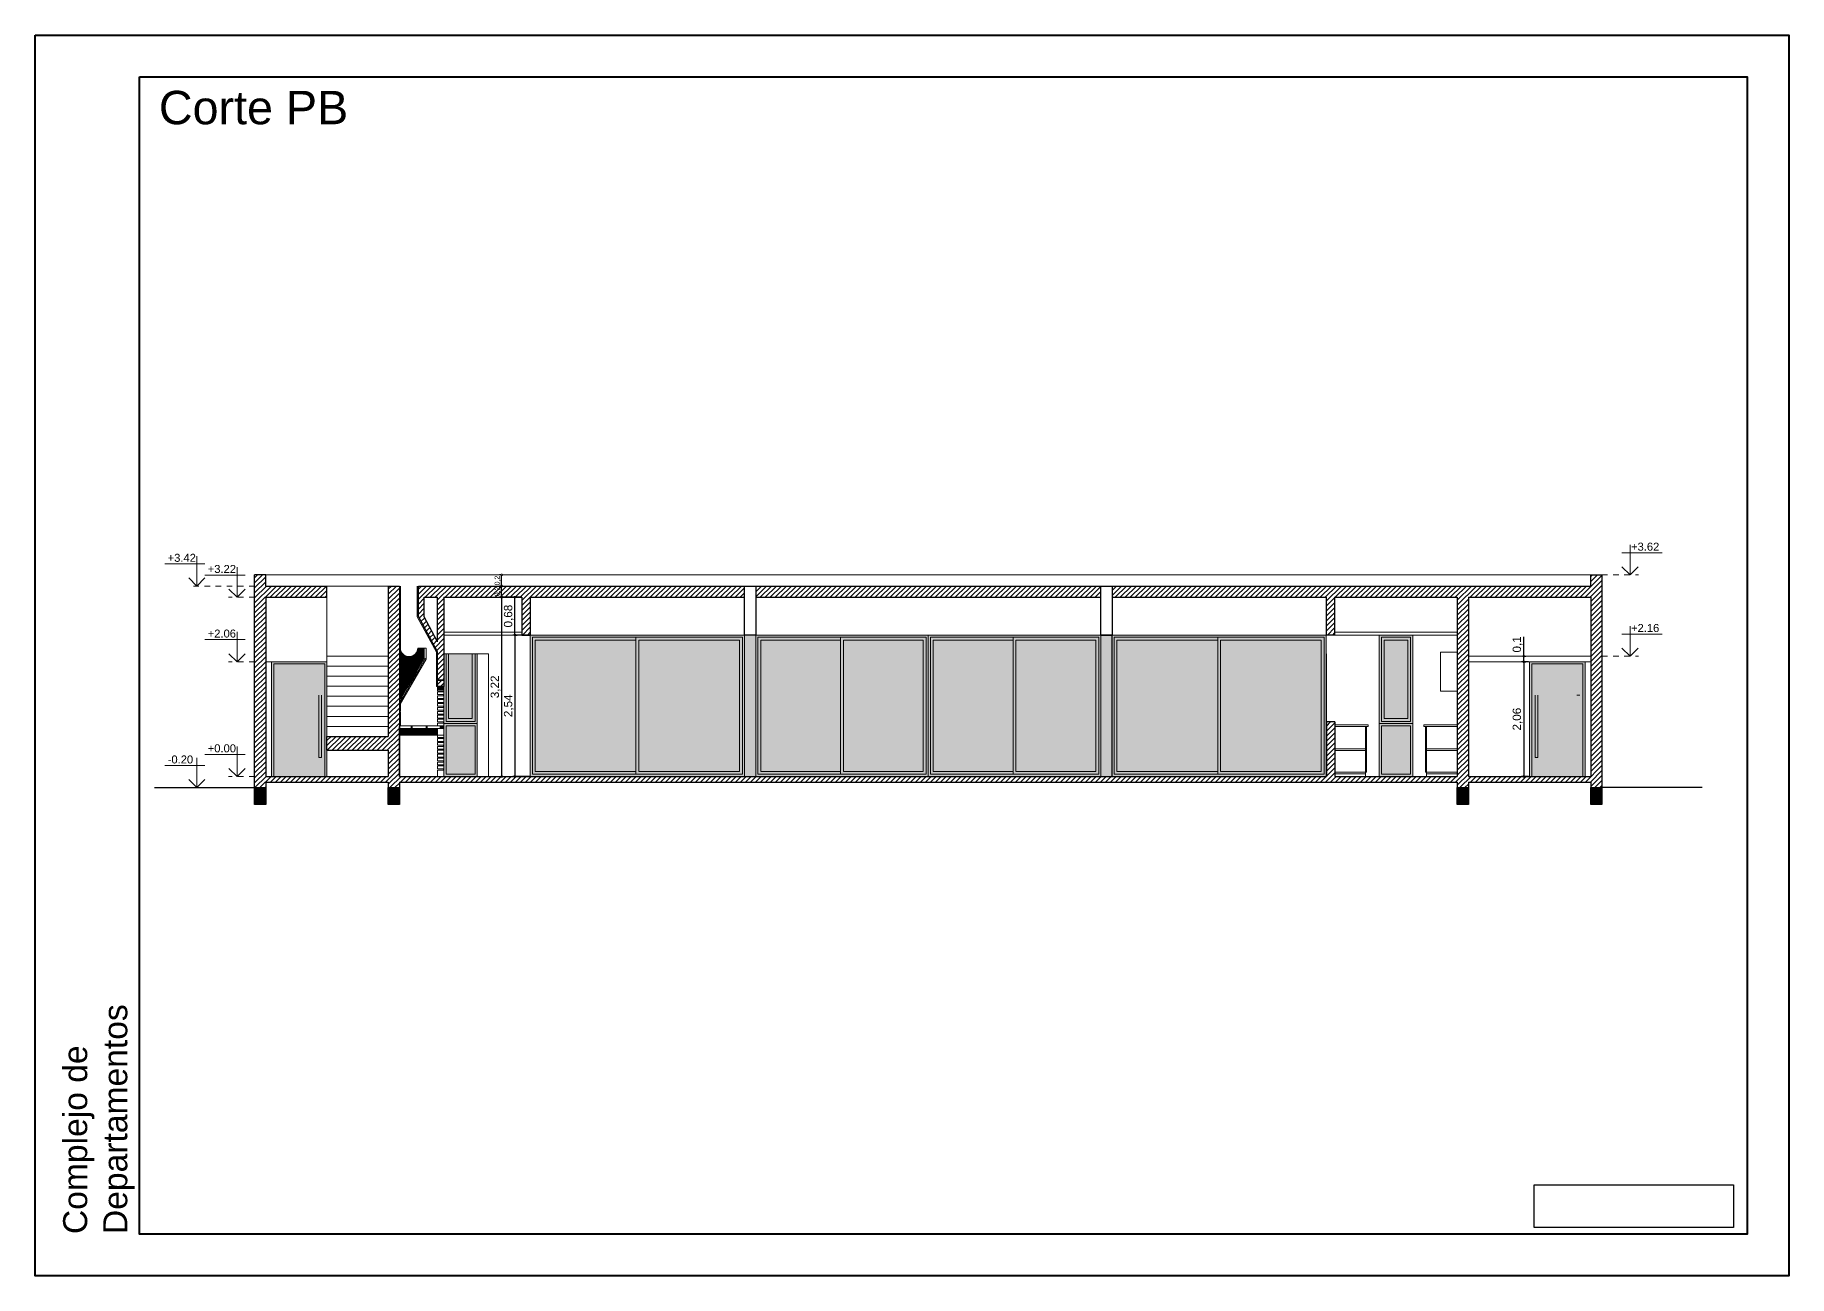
# Model space of a CAD drawing. Header units: millimetres. Extents: x 5985 to 6342, y 1020 to 1088.
# Drawn here: x 6281.52 to 6313.02, y 1019.92 to 1042.19 of the extents above; entities that cross this region are included whole.
import ezdxf

# ---------------------------------------------------------------- set-up
doc = ezdxf.new("R2010")
doc.units = ezdxf.units.MM
doc.linetypes.add('JIS_02_0.7', pattern=[1.35, 0.75, -0.6])
for name, color, linetype, lineweight in [('0.05', 253, 'Continuous', 5), ('0.09', 6, 'Continuous', 9), ('02_CIVIL_EXIST', 18, 'Continuous', 30), ('06_CIVIL VISTAS GRUESA', 14, 'Continuous', 25), ('07_CIVIL VISTAS MEDIA', 251, 'Continuous', 5), ('08_CIVIL VISTAS FINO', 143, 'Continuous', 9), ('09_CIVIL PROYECCIONES', 230, 'Continuous', 5), ('11_HATCH', 8, 'Continuous', 9), ('12_HATCH', 254, 'Continuous', 9), ('12_TEXTOS', 150, 'Continuous', 40), ('HATCH', 251, 'Continuous', 5)]:
    doc.layers.add(name, color=color, linetype=linetype, lineweight=lineweight)
doc.styles.add('PARCELA', font='arial.ttf')
doc.styles.add('Swis721 BT', font='swiss.ttf')
doc.dimstyles.new('ISO-23', dxfattribs={"dimscale": 0.03, "dimtxt": 5, "dimasz": 2.5, "dimexe": 1.25, "dimexo": 0.625, "dimtad": 1, "dimtxsty": 'Swis721 BT', "dimblk": 'DOTSMALL', "dimcen": 2.5, "dimclrt": 150, "dimadec": 0, "dimazin": 0, "dimtfac": 1, "dimtmove": 0, "dimatfit": 3, "dimfxl": 0, "dimarcsym": 0})
picture_1 = doc.add_image_def('image1.png', size_in_pixel=(2031, 433))

# ---------------------------------------------------------------- blocks, each defined once
blk = doc.blocks.new('A$C390F4EE5')
for points in [[(0, 0.05), (0, 0)], [(0.05, 0.05), (0, 0.05)], [(0.005, 0), (0, 0)], [(0.05, 0.045), (0.005, 0.045)], [(0.005, 0.045), (0.005, 0)], [(0.05, 0.05), (0.05, 0.045)]]:
    blk.add_lwpolyline(points)
blk = doc.blocks.new('_DotSmall')
at = {"color": 0, "linetype": 'ByBlock', "const_width": 0.5}
blk.add_lwpolyline([(-0.0625, 0, 1), (0.0625, 0, 1)], format="xyb", close=True, dxfattribs=at)
blk = doc.blocks.new('*D285')
at = {"layer": '07_CIVIL VISTAS MEDIA', "color": 0, "lineweight": -2}
for p, q in [((6290.262, 1032.102), (6289.86, 1032.102)), ((6289.898, 1028.882), (6289.898, 1032.102)), ((6289.699, 1028.882), (6289.935, 1028.882))]:
    blk.add_line(p, q, dxfattribs=at)
at = {"layer": 'Defpoints', "color": 0}
for p in [(6289.898, 1032.102), (6290.281, 1032.102), (6289.681, 1028.882)]:
    blk.add_point(p, dxfattribs=at)
at = {"layer": '07_CIVIL VISTAS MEDIA', "color": 0, "lineweight": -2, "xscale": 0.075, "yscale": 0.075, "zscale": 0.075}
for p, rotation in [((6289.898, 1032.102), 90), ((6289.898, 1028.882), 270)]:
    blk.add_blockref('_DotSmall', p, dxfattribs=dict(at, rotation=rotation))
at = {"layer": '07_CIVIL VISTAS MEDIA', "color": 150, "insert": (6289.788, 1030.492), "char_height": 0.15, "attachment_point": 5, "rotation": 90, "style": 'Swis721 BT'}
blk.add_mtext('3,22', dxfattribs=at)
blk = doc.blocks.new('*D286')
at = {"layer": '07_CIVIL VISTAS MEDIA', "color": 0, "lineweight": -2}
for p, q in [((6290.412, 1031.422), (6290.099, 1031.422)), ((6290.136, 1031.422), (6290.136, 1028.882)), ((6290.412, 1028.882), (6290.099, 1028.882))]:
    blk.add_line(p, q, dxfattribs=at)
at = {"layer": 'Defpoints', "color": 0}
for p in [(6290.431, 1031.422), (6290.136, 1028.882), (6290.431, 1028.882)]:
    blk.add_point(p, dxfattribs=at)
at = {"layer": '07_CIVIL VISTAS MEDIA', "color": 0, "lineweight": -2, "xscale": 0.075, "yscale": 0.075, "zscale": 0.075}
for p, rotation in [((6290.136, 1031.422), 90), ((6290.136, 1028.882), 270)]:
    blk.add_blockref('_DotSmall', p, dxfattribs=dict(at, rotation=rotation))
at = {"layer": '07_CIVIL VISTAS MEDIA', "color": 150, "insert": (6290.027, 1030.152), "char_height": 0.15, "attachment_point": 5, "rotation": 90, "style": 'Swis721 BT'}
blk.add_mtext('2,54', dxfattribs=at)
blk = doc.blocks.new('*D403')
at = {"layer": '07_CIVIL VISTAS MEDIA', "color": 0, "lineweight": -2}
for p, q in [((6289.878, 1032.302), (6289.86, 1032.302)), ((6289.897, 1032.102), (6289.897, 1032.302)), ((6289.878, 1032.102), (6289.86, 1032.102))]:
    blk.add_line(p, q, dxfattribs=at)
at = {"layer": 'Defpoints', "color": 0}
for p in [(6289.897, 1032.302), (6289.897, 1032.302), (6289.897, 1032.102)]:
    blk.add_point(p, dxfattribs=at)
at = {"layer": '07_CIVIL VISTAS MEDIA', "color": 0, "lineweight": -2, "xscale": 0.075, "yscale": 0.075, "zscale": 0.075}
for p, rotation in [((6289.897, 1032.302), 90), ((6289.897, 1032.102), 270)]:
    blk.add_blockref('_DotSmall', p, dxfattribs=dict(at, rotation=rotation))
at = {"layer": '07_CIVIL VISTAS MEDIA', "color": 150, "insert": (6289.824, 1032.204), "char_height": 0.09, "attachment_point": 5, "rotation": 90, "style": 'Swis721 BT'}
blk.add_mtext('0,2', dxfattribs=at)
blk = doc.blocks.new('*D287')
at = {"layer": '07_CIVIL VISTAS MEDIA', "color": 0, "lineweight": -2}
for p, q in [((6289.878, 1032.502), (6289.86, 1032.502)), ((6289.897, 1032.302), (6289.897, 1032.502)), ((6289.916, 1032.302), (6289.935, 1032.302))]:
    blk.add_line(p, q, dxfattribs=at)
at = {"layer": 'Defpoints', "color": 0}
for p in [(6289.897, 1032.502), (6289.897, 1032.502), (6289.897, 1032.302)]:
    blk.add_point(p, dxfattribs=at)
at = {"layer": '07_CIVIL VISTAS MEDIA', "color": 0, "lineweight": -2, "xscale": 0.075, "yscale": 0.075, "zscale": 0.075}
for p, rotation in [((6289.897, 1032.502), 90), ((6289.897, 1032.302), 270)]:
    blk.add_blockref('_DotSmall', p, dxfattribs=dict(at, rotation=rotation))
at = {"layer": '07_CIVIL VISTAS MEDIA', "color": 150, "insert": (6289.824, 1032.4), "char_height": 0.09, "attachment_point": 5, "rotation": 90, "style": 'Swis721 BT'}
blk.add_mtext('0,2', dxfattribs=at)
blk = doc.blocks.new('*D404')
at = {"layer": '07_CIVIL VISTAS MEDIA', "color": 0, "lineweight": -2}
for p, q in [((6308.341, 1030.942), (6308.216, 1030.942)), ((6308.254, 1030.942), (6308.254, 1028.882)), ((6308.341, 1028.882), (6308.216, 1028.882))]:
    blk.add_line(p, q, dxfattribs=at)
at = {"layer": 'Defpoints', "color": 0}
for p in [(6308.36, 1030.942), (6308.254, 1028.882), (6308.36, 1028.882)]:
    blk.add_point(p, dxfattribs=at)
at = {"layer": '07_CIVIL VISTAS MEDIA', "color": 0, "lineweight": -2, "xscale": 0.075, "yscale": 0.075, "zscale": 0.075}
for p, rotation in [((6308.254, 1030.942), 90), ((6308.254, 1028.882), 270)]:
    blk.add_blockref('_DotSmall', p, dxfattribs=dict(at, rotation=rotation))
at = {"layer": '07_CIVIL VISTAS MEDIA', "color": 150, "insert": (6308.144, 1029.912), "char_height": 0.15, "attachment_point": 5, "rotation": 90, "style": 'Swis721 BT'}
blk.add_mtext('2,06', dxfattribs=at)
blk = doc.blocks.new('*D405')
at = {"layer": '07_CIVIL VISTAS MEDIA', "color": 0, "lineweight": -2}
for p, q in [((6308.254, 1031.042), (6308.254, 1031.392)), ((6308.254, 1030.942), (6308.254, 1031.042)), ((6308.272, 1031.042), (6308.291, 1031.042)), ((6308.272, 1030.942), (6308.291, 1030.942))]:
    blk.add_line(p, q, dxfattribs=at)
at = {"layer": 'Defpoints', "color": 0}
for p in [(6308.254, 1031.042), (6308.254, 1031.042), (6308.254, 1030.942)]:
    blk.add_point(p, dxfattribs=at)
at = {"layer": '07_CIVIL VISTAS MEDIA', "color": 0, "lineweight": -2, "xscale": 0.075, "yscale": 0.075, "zscale": 0.075}
for p, rotation in [((6308.254, 1031.042), 90), ((6308.254, 1030.942), 270)]:
    blk.add_blockref('_DotSmall', p, dxfattribs=dict(at, rotation=rotation))
at = {"layer": '07_CIVIL VISTAS MEDIA', "color": 150, "insert": (6308.144, 1031.254), "char_height": 0.15, "attachment_point": 5, "rotation": 90, "style": 'Swis721 BT'}
blk.add_mtext('0,1', dxfattribs=at)
blk = doc.blocks.new('Nivel Vistas')
at = {"layer": '0.09'}
for p, q in [((423.53, 317.062), (423.53, 317.6)), ((423.386, 317.459), (424.105, 317.459)), ((423.53, 317.062), (423.386, 317.206)), ((423.53, 317.062), (423.674, 317.206))]:
    blk.add_line(p, q, dxfattribs=at)
blk = doc.blocks.new('*D288')
at = {"layer": '07_CIVIL VISTAS MEDIA', "color": 0, "lineweight": -2}
for p, q in [((6290.136, 1031.422), (6290.136, 1032.102)), ((6290.155, 1032.102), (6290.174, 1032.102)), ((6290.155, 1031.422), (6290.174, 1031.422))]:
    blk.add_line(p, q, dxfattribs=at)
at = {"layer": 'Defpoints', "color": 0}
for p in [(6290.136, 1032.102), (6290.136, 1032.102), (6290.136, 1031.422)]:
    blk.add_point(p, dxfattribs=at)
at = {"layer": '07_CIVIL VISTAS MEDIA', "color": 0, "lineweight": -2, "xscale": 0.075, "yscale": 0.075, "zscale": 0.075}
for p, rotation in [((6290.136, 1032.102), 90), ((6290.136, 1031.422), 270)]:
    blk.add_blockref('_DotSmall', p, dxfattribs=dict(at, rotation=rotation))
at = {"layer": '07_CIVIL VISTAS MEDIA', "color": 150, "insert": (6290.027, 1031.762), "char_height": 0.15, "attachment_point": 5, "rotation": 90, "style": 'Swis721 BT'}
blk.add_mtext('0,68', dxfattribs=at)

msp = doc.modelspace()

# ---------------------------------------------------------------- hatches: boundary and pattern name
at = {"layer": '0.05'}
h = msp.add_hatch(dxfattribs=at)
h.set_pattern_fill('ANSI31', color=9, scale=0.05, style=0)
h.set_pattern_definition([(45, (-6461.375993, -4332.117468), (-0.0044194173824, 0.0044194173824), [])])
h.paths.add_polyline_path([(6288.39, 1031.189), (6288.506, 1031.189), (6288.506, 1031.009), (6288.08, 1030.272), (6288.08, 1031.189, 1)])
h = msp.add_hatch(dxfattribs=at)
h.set_pattern_fill('ANSI31', color=9, scale=0.05, style=0)
h.set_pattern_definition([(45, (-6461.355993, -4332.117468), (-0.0044194173824, 0.0044194173824), [])])
h.paths.add_polyline_path([(6288.79, 1029.792), (6288.81, 1029.792), (6288.81, 1029.787), (6288.855, 1029.787), (6288.855, 1029.742), (6288.79, 1029.742)])
h.paths.add_polyline_path([(6288.75, 1030.497), (6288.855, 1030.497), (6288.855, 1030.452), (6288.81, 1030.452), (6288.81, 1030.447), (6288.795, 1030.447), (6288.795, 1030.452), (6288.75, 1030.452)])
h = msp.add_hatch(dxfattribs=at)
h.set_pattern_fill('ANSI31', color=256, scale=0.002, style=0)
h.set_pattern_definition([(45, (5095.6669177, 1164.758451), (-0.00449012806, 0.00449012806), [])])
h.paths.add_polyline_path([(6288.56, 1029.742), (6288.745, 1029.742), (6288.745, 1029.627), (6288.06, 1029.627), (6288.06, 1029.742), (6288.27, 1029.742), (6288.27, 1029.792), (6288.29, 1029.792), (6288.29, 1029.742), (6288.54, 1029.742), (6288.54, 1029.792), (6288.56, 1029.792)])
at = {"layer": '02_CIVIL_EXIST'}
h = msp.add_hatch(color=251, dxfattribs=at)
h.dxf.hatch_style = 1
h.paths.add_polyline_path([(6294.26, 1028.882), (6294.46, 1028.882), (6294.46, 1031.422), (6294.26, 1031.422)])
h = msp.add_hatch(color=251, dxfattribs=at)
h.dxf.hatch_style = 1
h.paths.add_polyline_path([(6300.858, 1031.422), (6300.66, 1031.422), (6300.66, 1028.882), (6300.858, 1028.882)])
h = msp.add_hatch(color=256, dxfattribs=at)
h.dxf.hatch_style = 1
h.paths.add_polyline_path([(6285.66, 1028.682), (6285.46, 1028.682), (6285.46, 1028.382), (6285.66, 1028.382)])
h = msp.add_hatch(color=256, dxfattribs=at)
h.dxf.hatch_style = 1
h.paths.add_polyline_path([(6288.06, 1028.682), (6287.86, 1028.682), (6287.86, 1028.382), (6288.06, 1028.382)])
h = msp.add_hatch(color=256, dxfattribs=at)
h.dxf.hatch_style = 1
h.paths.add_polyline_path([(6307.26, 1028.682), (6307.06, 1028.682), (6307.06, 1028.382), (6307.26, 1028.382)])
h = msp.add_hatch(color=256, dxfattribs=at)
h.dxf.hatch_style = 1
h.paths.add_polyline_path([(6309.66, 1028.682), (6309.46, 1028.682), (6309.46, 1028.382), (6309.66, 1028.382)])
at = {"layer": '07_CIVIL VISTAS MEDIA'}
h = msp.add_hatch(dxfattribs=at)
h.set_pattern_fill('ANSI31', color=9, scale=0.02)
h.set_pattern_definition([(45, (5057.579576, 1172.08174), (-0.0449012806, 0.0449012806), [])])
h.paths.add_polyline_path([(6294.26, 1032.102), (6294.26, 1032.302), (6288.401, 1032.302), (6288.401, 1031.752), (6288.745, 1031.122), (6288.745, 1030.612), (6288.86, 1030.612), (6288.86, 1032.102), (6290.26, 1032.102), (6290.26, 1031.422), (6290.41, 1031.422), (6290.41, 1032.102)], flags=17)
h.paths.add_polyline_path([(6288.745, 1032.102), (6288.745, 1031.301), (6288.506, 1031.749), (6288.506, 1032.102)], flags=16)
h.paths.add_polyline_path([(6285.66, 1032.302), (6285.66, 1032.502), (6285.46, 1032.502), (6285.46, 1028.682), (6285.66, 1028.682), (6285.66, 1028.782), (6287.86, 1028.782), (6287.86, 1028.682), (6288.06, 1028.682), (6288.06, 1028.782), (6307.06, 1028.782), (6307.06, 1028.682), (6307.26, 1028.682), (6307.26, 1028.782), (6309.46, 1028.782), (6309.46, 1028.682), (6309.66, 1028.682), (6309.66, 1032.502), (6309.46, 1032.502), (6309.46, 1032.302), (6300.86, 1032.302), (6300.86, 1032.102), (6304.708, 1032.102), (6304.708, 1031.422), (6304.858, 1031.422), (6304.858, 1032.102), (6307.06, 1032.102), (6307.06, 1028.882), (6304.868, 1028.882), (6304.86, 1028.882), (6304.86, 1029.862), (6304.71, 1029.862), (6304.71, 1028.882), (6302.783, 1028.882), (6300.858, 1028.882), (6300.66, 1028.882), (6297.56, 1028.882), (6294.46, 1028.882), (6294.26, 1028.882), (6290.41, 1028.882), (6288.06, 1028.882), (6288.06, 1029.782), (6288.06, 1029.792), (6288.06, 1030.042), (6288.06, 1032.302), (6287.86, 1032.302), (6287.86, 1029.602), (6286.76, 1029.602), (6286.76, 1029.352), (6287.86, 1029.352), (6287.86, 1028.882), (6285.66, 1028.882), (6285.66, 1032.102), (6286.76, 1032.102), (6286.76, 1032.302)])
h.paths.add_polyline_path([(6307.26, 1032.102), (6309.46, 1032.102), (6309.46, 1028.882), (6307.26, 1028.882)], flags=16)
h.paths.add_polyline_path([(6308.36, 1030.942), (6309.356, 1030.942), (6309.356, 1028.882), (6308.36, 1028.882)], flags=0)
h.paths.add_polyline_path([(6308.4, 1030.902), (6309.316, 1030.902), (6309.316, 1028.882), (6308.4, 1028.882)], flags=0)
h.paths.add_polyline_path([(6294.46, 1032.302), (6294.46, 1032.102), (6300.66, 1032.102), (6300.66, 1032.302)], flags=17)
h.paths.add_polyline_path([(6289.912, 1032.097), (6289.912, 1032.313), (6289.717, 1032.313), (6289.717, 1032.097)], flags=25)
h.paths.add_polyline_path([(6308.291, 1029.674), (6308.291, 1030.15), (6307.966, 1030.15), (6307.966, 1029.674)], flags=8)
h.paths.add_polyline_path([(6308.291, 1031.091), (6308.291, 1031.452), (6307.966, 1031.452), (6307.966, 1031.091)], flags=8)
at = {"layer": '11_HATCH'}
h = msp.add_hatch(color=251, dxfattribs=at)
h.dxf.hatch_style = 1
h.paths.add_polyline_path([(6289.42, 1031.382), (6288.9, 1031.382), (6288.9, 1029.872), (6289.42, 1029.872)], flags=0)
h.paths.add_polyline_path([(6289.37, 1029.922), (6289.37, 1031.332), (6288.945, 1031.332), (6288.945, 1029.922)], flags=0)
h.paths.add_polyline_path([(6288.9, 1031.382), (6289.42, 1031.382), (6289.42, 1029.872), (6288.9, 1029.872)], flags=16)
h.paths.add_polyline_path([(6288.86, 1029.832), (6289.46, 1029.832), (6289.46, 1029.812), (6289.46, 1028.882), (6288.86, 1028.882)])
h.paths.add_polyline_path([(6289.42, 1029.792), (6288.9, 1029.792), (6288.9, 1028.922), (6289.42, 1028.922)], flags=16)
h.paths.add_polyline_path([(6288.9, 1031.082), (6288.86, 1031.082), (6288.86, 1029.832), (6289.46, 1029.832), (6289.46, 1031.082), (6289.42, 1031.082), (6289.42, 1031.382), (6288.9, 1031.382)])
h = msp.add_hatch(color=251, dxfattribs=at)
h.dxf.hatch_style = 1
h.paths.add_polyline_path([(6289.37, 1029.922), (6288.945, 1029.922), (6288.945, 1031.332), (6289.37, 1031.332)], flags=16)
h.paths.add_polyline_path([(6288.945, 1031.082), (6288.9, 1031.082), (6288.9, 1029.872), (6289.42, 1029.872), (6289.42, 1031.082), (6289.37, 1031.082), (6289.37, 1031.332), (6288.945, 1031.332)])
h = msp.add_hatch(color=251, dxfattribs=at)
h.dxf.hatch_style = 1
h.paths.add_polyline_path([(6294.22, 1031.382), (6292.31, 1031.382), (6292.31, 1028.922), (6294.22, 1028.922)], flags=0)
h.paths.add_polyline_path([(6292.36, 1031.332), (6292.36, 1028.972), (6294.17, 1028.972), (6294.17, 1031.332)], flags=0)
h.paths.add_polyline_path([(6290.5, 1031.332), (6290.5, 1028.972), (6292.31, 1028.972), (6292.31, 1031.332)], flags=0)
h.paths.add_polyline_path([(6294.26, 1031.422), (6290.41, 1031.422), (6290.41, 1028.882), (6294.26, 1028.882)])
h.paths.add_polyline_path([(6290.45, 1031.382), (6290.45, 1028.922), (6294.22, 1028.922), (6294.22, 1031.382)], flags=16)
h = msp.add_hatch(color=251, dxfattribs=at)
h.dxf.hatch_style = 1
h.paths.add_polyline_path([(6294.22, 1031.382), (6292.31, 1031.382), (6292.31, 1028.922), (6294.22, 1028.922)])
h.paths.add_polyline_path([(6292.36, 1031.332), (6294.17, 1031.332), (6294.17, 1028.972), (6292.36, 1028.972)], flags=16)
h.paths.add_polyline_path([(6292.31, 1031.382), (6290.45, 1031.382), (6290.45, 1028.922), (6292.31, 1028.922), (6292.31, 1028.972), (6290.5, 1028.972), (6290.5, 1031.332), (6292.31, 1031.332)])
h = msp.add_hatch(color=251, dxfattribs=at)
h.dxf.hatch_style = 1
h.paths.add_polyline_path([(6297.65, 1028.972), (6299.085, 1028.972), (6299.085, 1031.332), (6297.65, 1031.332)], flags=0)
h.paths.add_polyline_path([(6300.66, 1031.422), (6297.56, 1031.422), (6297.56, 1028.882), (6300.66, 1028.882)])
h.paths.add_polyline_path([(6297.6, 1028.922), (6300.62, 1028.922), (6300.62, 1031.382), (6297.6, 1031.382)], flags=16)
h.paths.add_polyline_path([(6299.135, 1031.332), (6300.57, 1031.332), (6300.57, 1028.972), (6299.135, 1028.972)], flags=0)
h.paths.add_polyline_path([(6297.56, 1031.422), (6294.46, 1031.422), (6294.46, 1031.082), (6294.46, 1028.882), (6297.56, 1028.882)])
h.paths.add_polyline_path([(6297.52, 1031.382), (6294.5, 1031.382), (6294.5, 1028.922), (6297.52, 1028.922)], flags=16)
h.paths.add_polyline_path([(6297.47, 1031.332), (6297.47, 1028.972), (6296.035, 1028.972), (6296.035, 1031.332)], flags=0)
h.paths.add_polyline_path([(6295.985, 1031.332), (6295.985, 1028.972), (6294.55, 1028.972), (6294.55, 1031.332)], flags=0)
h.paths.add_polyline_path([(6297.52, 1031.382), (6295.985, 1031.382), (6295.985, 1028.922), (6297.52, 1028.922)], flags=0)
h = msp.add_hatch(color=251, dxfattribs=at)
h.dxf.hatch_style = 1
h.paths.add_polyline_path([(6297.52, 1031.382), (6295.985, 1031.382), (6295.985, 1028.922), (6297.52, 1028.922)])
h.paths.add_polyline_path([(6297.47, 1028.972), (6296.035, 1028.972), (6296.035, 1031.332), (6297.47, 1031.332)], flags=16)
h.paths.add_polyline_path([(6295.985, 1031.382), (6294.5, 1031.382), (6294.5, 1028.922), (6295.985, 1028.922), (6295.985, 1028.972), (6294.55, 1028.972), (6294.55, 1031.332), (6295.985, 1031.332)])
h.paths.add_polyline_path([(6300.62, 1031.382), (6299.085, 1031.382), (6299.085, 1028.922), (6300.62, 1028.922)])
h.paths.add_polyline_path([(6299.135, 1031.332), (6300.57, 1031.332), (6300.57, 1028.972), (6299.135, 1028.972)], flags=16)
h.paths.add_polyline_path([(6299.085, 1031.382), (6297.6, 1031.382), (6297.6, 1028.922), (6299.085, 1028.922), (6299.085, 1028.972), (6297.65, 1028.972), (6297.65, 1031.332), (6299.085, 1031.332)])
h = msp.add_hatch(color=251, dxfattribs=at)
h.dxf.hatch_style = 1
h.paths.add_polyline_path([(6304.708, 1031.422), (6302.783, 1031.422), (6300.86, 1031.422), (6300.86, 1031.082), (6300.86, 1028.882), (6302.783, 1028.882), (6304.708, 1028.882)])
h.paths.add_polyline_path([(6304.668, 1031.382), (6300.898, 1031.382), (6300.898, 1028.922), (6304.668, 1028.922)], flags=16)
h.paths.add_polyline_path([(6304.618, 1028.972), (6302.808, 1028.972), (6302.808, 1031.332), (6304.618, 1031.332)], flags=0)
h.paths.add_polyline_path([(6302.758, 1028.972), (6300.948, 1028.972), (6300.948, 1031.332), (6302.758, 1031.332)], flags=0)
h.paths.add_polyline_path([(6304.668, 1031.382), (6302.758, 1031.382), (6302.758, 1028.922), (6304.668, 1028.922)], flags=0)
h.paths.add_polyline_path([(6300.948, 1031.332), (6300.948, 1028.972), (6302.758, 1028.972), (6302.758, 1031.332)], flags=0)
h = msp.add_hatch(color=251, dxfattribs=at)
h.dxf.hatch_style = 1
h.paths.add_polyline_path([(6302.758, 1031.382), (6300.898, 1031.382), (6300.898, 1028.922), (6302.758, 1028.922), (6302.758, 1028.972), (6300.948, 1028.972), (6300.948, 1031.332), (6302.758, 1031.332)])
h.paths.add_polyline_path([(6304.668, 1031.382), (6302.758, 1031.382), (6302.758, 1028.922), (6304.668, 1028.922)])
h.paths.add_polyline_path([(6302.808, 1031.332), (6304.618, 1031.332), (6304.618, 1028.972), (6302.808, 1028.972)], flags=16)
h = msp.add_hatch(color=251, dxfattribs=at)
h.dxf.hatch_style = 1
h.paths.add_polyline_path([(6306.26, 1031.422), (6305.66, 1031.422), (6305.66, 1029.832), (6306.26, 1029.832)])
h.paths.add_polyline_path([(6305.7, 1029.872), (6306.22, 1029.872), (6306.22, 1031.382), (6305.7, 1031.382)], flags=16)
h.paths.add_polyline_path([(6306.175, 1029.922), (6306.175, 1031.332), (6305.75, 1031.332), (6305.75, 1029.922)], flags=0)
h.paths.add_polyline_path([(6306.26, 1029.832), (6305.66, 1029.832), (6305.66, 1029.812), (6305.66, 1028.882), (6306.26, 1028.882)])
h.paths.add_polyline_path([(6305.7, 1028.922), (6306.22, 1028.922), (6306.22, 1029.792), (6305.7, 1029.792)], flags=16)
h = msp.add_hatch(color=251, dxfattribs=at)
h.dxf.hatch_style = 1
h.paths.add_polyline_path([(6306.22, 1031.382), (6305.7, 1031.382), (6305.7, 1029.872), (6306.22, 1029.872)])
h.paths.add_polyline_path([(6305.75, 1029.922), (6306.175, 1029.922), (6306.175, 1031.332), (6305.75, 1031.332)], flags=16)
h = msp.add_hatch(color=251, dxfattribs=at)
h.dxf.hatch_style = 1
h.paths.add_polyline_path([(6286.663, 1030.345), (6286.613, 1030.345), (6286.613, 1029.225), (6286.663, 1029.225)], flags=17)
h.paths.add_polyline_path([(6286.72, 1030.902), (6286.72, 1028.882), (6286.76, 1028.882), (6286.76, 1030.942), (6285.765, 1030.942), (6285.765, 1028.882), (6285.805, 1028.882), (6285.805, 1030.902)])
h = msp.add_hatch(color=251, dxfattribs=at)
h.dxf.hatch_style = 1
h.paths.add_polyline_path([(6308.457, 1030.345), (6308.507, 1030.345), (6308.507, 1029.225), (6308.457, 1029.225)], flags=17)
h.paths.add_polyline_path([(6308.4, 1030.902), (6308.4, 1028.882), (6308.36, 1028.882), (6308.36, 1030.942), (6309.356, 1030.942), (6309.356, 1028.882), (6309.316, 1028.882), (6309.316, 1030.902)])
at = {"layer": '12_HATCH'}
h = msp.add_hatch(color=143, dxfattribs=at)
h.dxf.hatch_style = 1
h.paths.add_polyline_path([(6290.5, 1028.972), (6292.31, 1028.972), (6292.31, 1031.332), (6290.5, 1031.332)])
h = msp.add_hatch(color=143, dxfattribs=at)
h.dxf.hatch_style = 1
h.paths.add_polyline_path([(6294.17, 1031.332), (6292.36, 1031.332), (6292.36, 1028.972), (6294.17, 1028.972)])
h = msp.add_hatch(color=143, dxfattribs=at)
h.dxf.hatch_style = 1
h.paths.add_polyline_path([(6295.985, 1031.332), (6294.55, 1031.332), (6294.55, 1028.972), (6295.985, 1028.972)])
h = msp.add_hatch(color=143, dxfattribs=at)
h.dxf.hatch_style = 1
h.paths.add_polyline_path([(6296.035, 1028.972), (6297.47, 1028.972), (6297.47, 1031.332), (6296.035, 1031.332)])
h = msp.add_hatch(color=143, dxfattribs=at)
h.dxf.hatch_style = 1
h.paths.add_polyline_path([(6299.085, 1031.332), (6297.65, 1031.332), (6297.65, 1028.972), (6299.085, 1028.972)])
h = msp.add_hatch(color=143, dxfattribs=at)
h.dxf.hatch_style = 1
h.paths.add_polyline_path([(6299.135, 1028.972), (6300.57, 1028.972), (6300.57, 1031.332), (6299.135, 1031.332)])
h = msp.add_hatch(color=143, dxfattribs=at)
h.dxf.hatch_style = 1
h.paths.add_polyline_path([(6300.948, 1028.972), (6302.758, 1028.972), (6302.758, 1031.332), (6300.948, 1031.332)])
h = msp.add_hatch(color=143, dxfattribs=at)
h.dxf.hatch_style = 1
h.paths.add_polyline_path([(6304.618, 1031.332), (6302.808, 1031.332), (6302.808, 1028.972), (6304.618, 1028.972)])
h = msp.add_hatch(color=143, dxfattribs=at)
h.dxf.hatch_style = 1
h.paths.add_polyline_path([(6305.7, 1029.792), (6305.7, 1028.922), (6306.22, 1028.922), (6306.22, 1029.792)])
h.paths.add_polyline_path([(6306.175, 1031.332), (6305.75, 1031.332), (6305.75, 1029.922), (6306.175, 1029.922)])
h = msp.add_hatch(color=143, dxfattribs=at)
h.dxf.hatch_style = 1
h.paths.add_polyline_path([(6288.9, 1029.792), (6288.9, 1028.922), (6289.42, 1028.922), (6289.42, 1029.792)])
h.paths.add_polyline_path([(6289.37, 1031.082), (6288.945, 1031.082), (6288.945, 1029.922), (6289.37, 1029.922)])
h = msp.add_hatch(color=143, dxfattribs=at)
h.dxf.hatch_style = 1
h.paths.add_polyline_path([(6285.805, 1028.882), (6286.72, 1028.882), (6286.72, 1030.902), (6285.805, 1030.902)])
h.paths.add_polyline_path([(6286.613, 1030.345), (6286.663, 1030.345), (6286.663, 1029.225), (6286.613, 1029.225)], flags=16)
h = msp.add_hatch(color=143, dxfattribs=at)
h.dxf.hatch_style = 1
h.paths.add_polyline_path([(6309.316, 1028.882), (6308.4, 1028.882), (6308.4, 1030.902), (6309.316, 1030.902)])
h.paths.add_polyline_path([(6308.507, 1030.345), (6308.457, 1030.345), (6308.457, 1029.225), (6308.507, 1029.225)], flags=16)
at = {"layer": 'HATCH'}
h = msp.add_hatch(dxfattribs=at)
h.set_pattern_fill('ANSI31', color=256, scale=0.02)
h.set_pattern_definition([(45, (5102.97541, 1187.673344), (-0.0449012806, 0.0449012806), [])])
h.paths.add_polyline_path([(6288.745, 1030.612), (6288.745, 1030.497), (6288.86, 1030.497), (6288.86, 1030.612)])

# ---------------------------------------------------------------- linework, layer by layer
at = {"layer": '0.05'}
for p, q in [((6285.66, 1032.502), (6309.46, 1032.502)), ((6287.86, 1032.302), (6286.76, 1032.302)), ((6290.41, 1028.882), (6290.41, 1031.422)), ((6290.41, 1031.422), (6294.26, 1031.422)), ((6290.41, 1031.422), (6290.41, 1028.882)), ((6294.26, 1031.422), (6290.41, 1031.422)), ((6290.45, 1031.382), (6294.22, 1031.382)), ((6290.45, 1031.382), (6290.45, 1028.922)), ((6290.5, 1031.332), (6292.31, 1031.332)), ((6290.5, 1031.332), (6290.5, 1028.972)), ((6292.31, 1028.922), (6292.31, 1031.382)), ((6292.36, 1031.332), (6294.17, 1031.332)), ((6292.36, 1028.972), (6292.36, 1031.332)), ((6294.17, 1031.332), (6294.17, 1028.972)), ((6294.22, 1031.382), (6294.22, 1028.922)), ((6294.26, 1031.422), (6294.26, 1028.882)), ((6294.26, 1031.422), (6294.26, 1028.882)), ((6294.26, 1031.422), (6294.26, 1028.882)), ((6294.26, 1031.422), (6294.46, 1031.422)), ((6294.46, 1031.422), (6294.46, 1028.882)), ((6294.46, 1031.422), (6300.66, 1031.422)), ((6294.46, 1031.422), (6294.46, 1028.882)), ((6297.56, 1031.422), (6294.46, 1031.422)), ((6294.5, 1031.382), (6297.52, 1031.382)), ((6294.5, 1031.382), (6294.5, 1028.922)), ((6294.55, 1031.332), (6295.985, 1031.332)), ((6294.55, 1031.332), (6294.55, 1028.972)), ((6295.985, 1028.922), (6295.985, 1031.382)), ((6296.035, 1031.332), (6297.47, 1031.332)), ((6296.035, 1028.972), (6296.035, 1031.332)), ((6297.47, 1031.332), (6297.47, 1028.972)), ((6297.52, 1031.382), (6297.52, 1028.922)), ((6297.56, 1031.422), (6297.56, 1028.882)), ((6297.56, 1031.422), (6297.56, 1028.882)), ((6300.66, 1031.422), (6297.56, 1031.422)), ((6297.6, 1031.382), (6300.62, 1031.382)), ((6297.6, 1031.382), (6297.6, 1028.922)), ((6297.65, 1031.332), (6299.085, 1031.332)), ((6297.65, 1031.332), (6297.65, 1028.972)), ((6299.085, 1028.922), (6299.085, 1031.382)), ((6299.135, 1031.332), (6300.57, 1031.332)), ((6299.135, 1028.972), (6299.135, 1031.332)), ((6300.57, 1031.332), (6300.57, 1028.972)), ((6300.62, 1031.382), (6300.62, 1028.922)), ((6300.66, 1031.422), (6300.66, 1028.882)), ((6300.66, 1031.422), (6300.66, 1028.882)), ((6300.66, 1031.422), (6300.66, 1028.882)), ((6300.661, 1031.422), (6300.859, 1031.422)), ((6300.858, 1031.422), (6300.858, 1028.882)), ((6302.783, 1031.422), (6300.858, 1031.422)), ((6300.86, 1031.422), (6300.86, 1028.882)), ((6300.86, 1031.422), (6304.708, 1031.422)), ((6300.898, 1031.382), (6304.668, 1031.382)), ((6300.898, 1031.382), (6300.898, 1028.922)), ((6300.948, 1031.332), (6302.758, 1031.332)), ((6300.948, 1031.332), (6300.948, 1028.972)), ((6302.758, 1028.922), (6302.758, 1031.382)), ((6304.708, 1031.422), (6302.783, 1031.422)), ((6302.808, 1031.332), (6304.618, 1031.332)), ((6302.808, 1028.972), (6302.808, 1031.332)), ((6304.618, 1031.332), (6304.618, 1028.972)), ((6304.668, 1031.382), (6304.668, 1028.922)), ((6304.708, 1031.422), (6304.708, 1028.882)), ((6304.708, 1031.422), (6304.708, 1028.882)), ((6305.66, 1031.422), (6305.66, 1029.832)), ((6305.66, 1031.422), (6306.26, 1031.422)), ((6306.22, 1031.382), (6305.7, 1031.382)), ((6305.7, 1031.382), (6305.7, 1029.872)), ((6306.175, 1031.332), (6305.75, 1031.332)), ((6305.75, 1031.332), (6305.75, 1029.922)), ((6306.175, 1029.922), (6306.175, 1031.332)), ((6306.22, 1031.382), (6306.22, 1029.872)), ((6306.26, 1031.422), (6306.26, 1029.832)), ((6288.86, 1031.082), (6288.86, 1029.832)), ((6288.9, 1031.082), (6288.9, 1029.872)), ((6288.945, 1029.922), (6288.945, 1031.082)), ((6289.37, 1031.082), (6289.37, 1029.922)), ((6289.42, 1031.082), (6289.42, 1029.872)), ((6289.46, 1031.082), (6289.46, 1029.832)), ((6285.762, 1028.882), (6285.762, 1030.942)), ((6286.613, 1029.225), (6286.613, 1030.345)), ((6286.663, 1030.345), (6286.663, 1029.225)), ((6308.457, 1030.345), (6308.457, 1029.225)), ((6308.507, 1029.225), (6308.507, 1030.345)), ((6309.209, 1030.345), (6309.259, 1030.345)), ((6288.06, 1029.742), (6288.06, 1029.627)), ((6288.86, 1029.832), (6289.46, 1029.832)), ((6289.46, 1029.832), (6288.86, 1029.832)), ((6288.86, 1029.832), (6288.86, 1028.882)), ((6288.9, 1029.872), (6289.42, 1029.872)), ((6288.9, 1029.792), (6289.42, 1029.792)), ((6288.9, 1029.792), (6288.9, 1028.922)), ((6288.945, 1029.922), (6289.37, 1029.922)), ((6289.42, 1029.792), (6289.42, 1028.922)), ((6289.46, 1029.812), (6289.46, 1029.832)), ((6289.46, 1028.882), (6289.46, 1029.812)), ((6306.26, 1029.832), (6305.66, 1029.832)), ((6305.66, 1029.832), (6306.26, 1029.832)), ((6305.66, 1029.812), (6305.66, 1029.832)), ((6305.66, 1028.882), (6305.66, 1029.812)), ((6306.22, 1029.872), (6305.7, 1029.872)), ((6306.22, 1029.792), (6305.7, 1029.792)), ((6305.7, 1029.792), (6305.7, 1028.922)), ((6306.175, 1029.922), (6305.75, 1029.922)), ((6306.22, 1029.792), (6306.22, 1028.922)), ((6306.26, 1029.832), (6306.26, 1028.882)), ((6286.663, 1029.225), (6286.613, 1029.225)), ((6286.76, 1028.882), (6286.76, 1029.352)), ((6308.457, 1029.225), (6308.507, 1029.225)), ((6288.86, 1028.882), (6289.46, 1028.882)), ((6288.9, 1028.922), (6289.42, 1028.922)), ((6290.41, 1028.882), (6294.26, 1028.882)), ((6290.45, 1028.922), (6294.22, 1028.922)), ((6290.5, 1028.972), (6292.31, 1028.972)), ((6292.36, 1028.972), (6294.17, 1028.972)), ((6294.26, 1028.882), (6294.46, 1028.882)), ((6294.46, 1028.882), (6297.56, 1028.882)), ((6294.46, 1028.882), (6300.66, 1028.882)), ((6297.56, 1028.882), (6294.46, 1028.882)), ((6294.5, 1028.922), (6297.52, 1028.922)), ((6294.55, 1028.972), (6295.985, 1028.972)), ((6296.035, 1028.972), (6297.47, 1028.972)), ((6297.56, 1028.882), (6300.66, 1028.882)), ((6300.66, 1028.882), (6297.56, 1028.882)), ((6297.6, 1028.922), (6300.62, 1028.922)), ((6297.65, 1028.972), (6299.085, 1028.972)), ((6299.135, 1028.972), (6300.57, 1028.972)), ((6300.66, 1028.882), (6300.858, 1028.882)), ((6300.858, 1028.882), (6302.783, 1028.882)), ((6300.898, 1028.922), (6304.668, 1028.922)), ((6300.948, 1028.972), (6302.758, 1028.972)), ((6302.783, 1028.882), (6304.708, 1028.882)), ((6302.808, 1028.972), (6304.618, 1028.972)), ((6306.26, 1028.882), (6305.66, 1028.882)), ((6306.22, 1028.922), (6305.7, 1028.922))]:
    msp.add_line(p, q, dxfattribs=at)
at = {"layer": '0.05', "color": 9}
for points in [[(6288.506, 1031.009), (6288.08, 1030.272), (6288.08, 1032.302)], [(6288.39, 1031.189), (6288.54, 1031.189)], [(6288.506, 1031.009), (6288.506, 1031.189)], [(6288.54, 1031.189), (6288.54, 1030.989)], [(6288.85, 1030.422), (6288.85, 1030.402)], [(6288.85, 1030.352), (6288.85, 1030.332)], [(6288.85, 1030.262), (6288.85, 1030.282)], [(6288.85, 1030.192), (6288.85, 1030.212)], [(6288.85, 1030.142), (6288.85, 1030.122)], [(6288.85, 1030.072), (6288.85, 1030.052)], [(6288.85, 1029.982), (6288.85, 1030.002)], [(6288.85, 1029.912), (6288.85, 1029.932)], [(6288.85, 1029.842), (6288.85, 1029.862)], [(6288.85, 1029.562), (6288.85, 1029.582)], [(6288.85, 1029.492), (6288.85, 1029.512)], [(6288.85, 1029.422), (6288.85, 1029.442)], [(6288.85, 1029.352), (6288.85, 1029.372)], [(6288.85, 1029.282), (6288.85, 1029.302)], [(6288.85, 1029.212), (6288.85, 1029.232)], [(6288.85, 1029.142), (6288.85, 1029.162)], [(6288.85, 1029.072), (6288.85, 1029.092)], [(6288.85, 1029.022), (6288.85, 1028.997)]]:
    msp.add_lwpolyline(points, dxfattribs=at)
at = {"layer": '0.05'}
for points in [[(6285.765, 1030.942), (6286.76, 1030.942), (6286.76, 1028.882), (6285.765, 1028.882)], [(6285.805, 1030.902), (6286.72, 1030.902), (6286.72, 1028.882), (6285.805, 1028.882)], [(6309.356, 1030.942), (6308.36, 1030.942), (6308.36, 1028.882), (6309.356, 1028.882)], [(6309.316, 1030.902), (6308.4, 1030.902), (6308.4, 1028.882), (6309.316, 1028.882)]]:
    msp.add_lwpolyline(points, close=True, dxfattribs=at)
for points in [[(6288.08, 1030.192), (6288.54, 1030.989)], [(6288.29, 1029.792), (6288.27, 1029.792)], [(6288.56, 1029.792), (6288.54, 1029.792)], [(6288.81, 1029.792), (6288.79, 1029.792)], [(6288.81, 1029.792), (6288.81, 1029.787)], [(6288.81, 1029.792), (6288.86, 1029.792)], [(6288.81, 1029.787), (6288.855, 1029.787)], [(6288.855, 1029.787), (6288.855, 1029.742)], [(6288.855, 1029.742), (6288.86, 1029.742)], [(6288.86, 1029.792), (6288.86, 1029.742)]]:
    msp.add_lwpolyline(points, dxfattribs=at)
at = {"layer": '0.05', "color": 9}
for points in [[(6288.745, 1030.447), (6288.745, 1030.422), (6288.86, 1030.422), (6288.86, 1030.447)], [(6288.745, 1030.352), (6288.745, 1030.402), (6288.86, 1030.402), (6288.86, 1030.352)], [(6288.745, 1030.282), (6288.745, 1030.332), (6288.86, 1030.332), (6288.86, 1030.282)], [(6288.745, 1030.262), (6288.745, 1030.212), (6288.86, 1030.212), (6288.86, 1030.262)], [(6288.745, 1030.142), (6288.745, 1030.192), (6288.86, 1030.192), (6288.86, 1030.142)], [(6288.745, 1030.072), (6288.745, 1030.122), (6288.86, 1030.122), (6288.86, 1030.072)], [(6288.745, 1030.052), (6288.745, 1030.002), (6288.86, 1030.002), (6288.86, 1030.052)], [(6288.745, 1029.982), (6288.745, 1029.932), (6288.86, 1029.932), (6288.86, 1029.982)], [(6288.745, 1029.912), (6288.745, 1029.862), (6288.86, 1029.862), (6288.86, 1029.912)], [(6288.745, 1029.842), (6288.745, 1029.792), (6288.86, 1029.792), (6288.86, 1029.842)], [(6288.745, 1029.562), (6288.745, 1029.512), (6288.86, 1029.512), (6288.86, 1029.562)], [(6288.745, 1029.492), (6288.745, 1029.442), (6288.86, 1029.442), (6288.86, 1029.492)], [(6288.745, 1029.422), (6288.745, 1029.372), (6288.86, 1029.372), (6288.86, 1029.422)], [(6288.745, 1029.352), (6288.745, 1029.302), (6288.86, 1029.302), (6288.86, 1029.352)], [(6288.745, 1029.282), (6288.745, 1029.232), (6288.86, 1029.232), (6288.86, 1029.282)], [(6288.745, 1029.212), (6288.745, 1029.162), (6288.86, 1029.162), (6288.86, 1029.212)], [(6288.745, 1029.142), (6288.745, 1029.092), (6288.86, 1029.092), (6288.86, 1029.142)], [(6288.745, 1029.072), (6288.745, 1029.022), (6288.86, 1029.022), (6288.86, 1029.072)]]:
    msp.add_lwpolyline(points, close=True, dxfattribs=at)
msp.add_arc((6288.235, 1031.189), 0.155, 180, 0, dxfattribs=at)
at = {"layer": '0.09'}
for points in [[(6288.38, 1031.749), (6288.38, 1032.302)], [(6288.725, 1031.117), (6288.38, 1031.749)], [(6288.725, 1030.497), (6288.725, 1031.117)], [(6288.745, 1030.497), (6288.725, 1030.497)], [(6288.08, 1030.062), (6288.08, 1030.192)], [(6288.06, 1029.627), (6288.86, 1029.627)]]:
    msp.add_lwpolyline(points, dxfattribs=at)
for points in [[(6288.54, 1030.989), (6288.523, 1030.999), (6288.398, 1030.782), (6288.415, 1030.772)], [(6288.405, 1030.755), (6288.388, 1030.765), (6288.263, 1030.549), (6288.28, 1030.539)], [(6288.27, 1030.521), (6288.253, 1030.531), (6288.128, 1030.315), (6288.145, 1030.305)], [(6288.08, 1030.192), (6288.06, 1030.192), (6288.06, 1030.062), (6288.08, 1030.062)], [(6288.14, 1030.296), (6288.123, 1030.306), (6288.063, 1030.202), (6288.08, 1030.192)], [(6288.08, 1030.042), (6288.06, 1030.042), (6288.06, 1029.792), (6288.08, 1029.792)], [(6288.06, 1029.792), (6288.06, 1029.742), (6288.27, 1029.742), (6288.27, 1029.792)], [(6288.29, 1029.792), (6288.29, 1029.742), (6288.54, 1029.742), (6288.54, 1029.792)], [(6288.79, 1029.792), (6288.79, 1029.742), (6288.56, 1029.742), (6288.56, 1029.792)], [(6288.745, 1029.742), (6288.86, 1029.742), (6288.86, 1029.627), (6288.745, 1029.627)], [(6288.745, 1029.627), (6288.745, 1029.582), (6288.86, 1029.582), (6288.86, 1029.627)], [(6288.745, 1028.997), (6288.86, 1028.997), (6288.86, 1028.882), (6288.745, 1028.882)]]:
    msp.add_lwpolyline(points, close=True, dxfattribs=at)
at = {"layer": '02_CIVIL_EXIST'}
for p, q in [((6283.661, 1028.682), (6285.46, 1028.682)), ((6311.459, 1028.682), (6309.66, 1028.682))]:
    msp.add_line(p, q, dxfattribs=at)
at = {"layer": '02_CIVIL_EXIST', "lineweight": 40}
for points in [[(6281.517, 1042.192), (6313.017, 1042.192), (6313.017, 1019.917), (6281.517, 1019.917)], [(6283.392, 1041.442), (6312.267, 1041.442), (6312.267, 1020.667), (6283.392, 1020.667)]]:
    msp.add_lwpolyline(points, close=True, dxfattribs=at)
at = {"layer": '02_CIVIL_EXIST'}
for points in [[(6294.46, 1031.422), (6294.26, 1031.422), (6294.26, 1032.302), (6294.46, 1032.302)], [(6300.86, 1031.422), (6300.66, 1031.422), (6300.66, 1032.302), (6300.86, 1032.302)], [(6285.46, 1028.682), (6285.66, 1028.682), (6285.66, 1028.382), (6285.46, 1028.382)], [(6287.86, 1028.682), (6288.06, 1028.682), (6288.06, 1028.382), (6287.86, 1028.382)], [(6307.06, 1028.682), (6307.26, 1028.682), (6307.26, 1028.382), (6307.06, 1028.382)], [(6309.46, 1028.682), (6309.66, 1028.682), (6309.66, 1028.382), (6309.46, 1028.382)]]:
    msp.add_lwpolyline(points, close=True, dxfattribs=at)
at = {"layer": '06_CIVIL VISTAS GRUESA'}
for p, q in [((6285.46, 1028.682), (6285.46, 1032.502)), ((6285.66, 1032.502), (6285.46, 1032.502)), ((6285.66, 1032.302), (6285.66, 1032.502)), ((6285.66, 1032.302), (6286.76, 1032.302)), ((6286.76, 1032.102), (6286.76, 1032.302)), ((6287.86, 1032.302), (6287.86, 1029.602)), ((6287.86, 1032.302), (6288.06, 1032.302)), ((6288.06, 1032.302), (6288.06, 1028.882)), ((6288.401, 1032.302), (6309.46, 1032.302)), ((6288.401, 1031.752), (6288.401, 1032.302)), ((6309.46, 1032.302), (6309.46, 1032.502)), ((6309.46, 1032.502), (6309.66, 1032.502)), ((6309.66, 1032.502), (6309.66, 1028.682)), ((6285.66, 1032.102), (6286.76, 1032.102)), ((6285.66, 1032.102), (6285.66, 1028.882)), ((6288.506, 1032.102), (6288.745, 1032.102)), ((6288.86, 1032.102), (6290.26, 1032.102)), ((6290.26, 1032.102), (6290.26, 1031.422)), ((6290.41, 1032.102), (6294.26, 1032.102)), ((6290.41, 1032.102), (6290.41, 1031.422)), ((6294.46, 1032.102), (6300.66, 1032.102)), ((6300.86, 1032.102), (6304.71, 1032.102)), ((6304.708, 1032.102), (6304.708, 1031.422)), ((6304.858, 1032.102), (6307.06, 1032.102)), ((6304.858, 1032.102), (6304.858, 1031.422)), ((6307.06, 1032.102), (6307.06, 1028.882)), ((6307.26, 1032.102), (6309.46, 1032.102)), ((6307.26, 1032.102), (6307.26, 1028.882)), ((6309.46, 1032.102), (6309.46, 1028.882)), ((6290.26, 1031.422), (6290.41, 1031.422)), ((6300.66, 1031.422), (6300.86, 1031.422)), ((6304.858, 1031.422), (6304.708, 1031.422)), ((6288.06, 1028.882), (6288.06, 1029.782)), ((6304.86, 1029.862), (6304.71, 1029.862)), ((6304.71, 1029.862), (6304.71, 1028.882)), ((6304.86, 1029.862), (6304.86, 1028.882)), ((6286.76, 1029.602), (6287.86, 1029.602)), ((6286.76, 1029.352), (6286.76, 1029.602)), ((6286.76, 1029.352), (6287.86, 1029.352)), ((6287.86, 1029.352), (6287.86, 1028.882)), ((6285.66, 1028.882), (6287.86, 1028.882)), ((6288.06, 1028.882), (6290.41, 1028.882)), ((6290.418, 1028.882), (6304.71, 1028.882)), ((6304.86, 1028.882), (6304.868, 1028.882)), ((6304.868, 1028.882), (6307.06, 1028.882)), ((6307.26, 1028.882), (6309.46, 1028.882)), ((6285.66, 1028.782), (6287.86, 1028.782)), ((6285.66, 1028.782), (6285.66, 1028.682)), ((6287.86, 1028.782), (6287.86, 1028.682)), ((6287.86, 1028.682), (6288.06, 1028.682)), ((6288.06, 1028.782), (6307.06, 1028.782)), ((6288.06, 1028.782), (6288.06, 1028.682)), ((6307.06, 1028.782), (6307.06, 1028.682)), ((6307.06, 1028.682), (6307.26, 1028.682)), ((6307.26, 1028.782), (6309.46, 1028.782)), ((6307.26, 1028.782), (6307.26, 1028.682)), ((6309.46, 1028.782), (6309.46, 1028.682))]:
    msp.add_line(p, q, dxfattribs=at)
for points in [[(6288.745, 1031.301), (6288.745, 1031.301), (6288.506, 1031.749), (6288.506, 1032.102)], [(6288.86, 1032.102), (6288.86, 1030.612), (6288.745, 1030.612), (6288.745, 1031.122)], [(6288.745, 1031.301), (6288.745, 1032.102)], [(6288.745, 1031.122), (6288.401, 1031.752)], [(6288.745, 1030.612), (6288.745, 1031.122)]]:
    msp.add_lwpolyline(points, dxfattribs=at)
msp.add_lwpolyline([(6288.745, 1030.612), (6288.86, 1030.612), (6288.86, 1030.497), (6288.745, 1030.497)], close=True, dxfattribs=at)
at = {"layer": '07_CIVIL VISTAS MEDIA'}
for p, q in [((6288.86, 1031.472), (6290.26, 1031.472)), ((6288.86, 1031.422), (6290.26, 1031.422)), ((6307.06, 1031.472), (6304.86, 1031.472)), ((6307.06, 1031.422), (6304.86, 1031.422)), ((6289.66, 1031.082), (6288.86, 1031.082)), ((6289.66, 1031.082), (6289.66, 1028.882)), ((6290.41, 1031.082), (6290.41, 1028.882)), ((6306.76, 1030.412), (6306.76, 1031.112)), ((6306.76, 1031.112), (6307.06, 1031.112)), ((6307.06, 1030.412), (6306.76, 1030.412)), ((6305.46, 1029.812), (6304.86, 1029.812)), ((6305.46, 1029.782), (6304.86, 1029.782)), ((6305.41, 1028.962), (6305.41, 1029.782)), ((6305.43, 1028.962), (6305.43, 1029.782)), ((6305.46, 1029.782), (6305.46, 1029.812)), ((6306.46, 1029.812), (6307.06, 1029.812)), ((6306.46, 1029.782), (6306.46, 1029.812)), ((6306.46, 1029.782), (6307.06, 1029.782)), ((6306.49, 1028.962), (6306.49, 1029.782)), ((6306.51, 1028.962), (6306.51, 1029.782)), ((6305.41, 1029.378), (6304.86, 1029.378)), ((6305.41, 1029.348), (6304.86, 1029.348)), ((6306.51, 1029.378), (6307.06, 1029.378)), ((6306.51, 1029.348), (6307.06, 1029.348)), ((6305.41, 1028.962), (6304.86, 1028.962)), ((6305.41, 1028.932), (6304.86, 1028.932)), ((6305.43, 1028.962), (6305.41, 1028.962)), ((6305.41, 1028.962), (6305.41, 1028.882)), ((6306.49, 1028.962), (6306.51, 1028.962)), ((6306.51, 1028.962), (6306.51, 1028.882)), ((6306.51, 1028.962), (6307.06, 1028.962)), ((6306.51, 1028.932), (6307.06, 1028.932))]:
    msp.add_line(p, q, dxfattribs=at)
at = {"layer": '08_CIVIL VISTAS FINO'}
for p, q in [((6286.76, 1031.042), (6286.76, 1032.102)), ((6286.76, 1031.042), (6287.86, 1031.042)), ((6286.76, 1031.042), (6286.76, 1029.602)), ((6304.71, 1031.082), (6304.71, 1029.862)), ((6309.46, 1031.042), (6307.26, 1031.042)), ((6286.76, 1030.942), (6285.66, 1030.942)), ((6286.76, 1030.862), (6287.86, 1030.862)), ((6286.76, 1030.682), (6287.86, 1030.682)), ((6288.86, 1030.982), (6288.86, 1028.882)), ((6309.46, 1030.942), (6307.26, 1030.942)), ((6286.76, 1030.502), (6287.86, 1030.502)), ((6286.76, 1030.322), (6287.86, 1030.322)), ((6286.76, 1030.142), (6287.86, 1030.142)), ((6286.76, 1029.962), (6287.86, 1029.962)), ((6286.76, 1029.782), (6287.86, 1029.782))]:
    msp.add_line(p, q, dxfattribs=at)
at = {"layer": '09_CIVIL PROYECCIONES', "linetype": 'JIS_02_0.7', "ltscale": 0.1}
for p, q in [((6285.46, 1032.302), (6284.27, 1032.302)), ((6309.66, 1032.502), (6310.317, 1032.502)), ((6285.46, 1032.102), (6284.99, 1032.102)), ((6309.66, 1031.042), (6310.317, 1031.042)), ((6285.46, 1030.942), (6284.99, 1030.942)), ((6285.46, 1028.882), (6284.99, 1028.882))]:
    msp.add_line(p, q, dxfattribs=at)

# ---------------------------------------------------------------- block references
at = {"layer": '0.05', "color": 9, "xscale": -1, "rotation": 180}
msp.add_blockref('A$C390F4EE5', (6288.745, 1030.497), dxfattribs=at)
at = {"layer": '0.05', "color": 9, "rotation": 180}
msp.add_blockref('A$C390F4EE5', (6288.86, 1030.497), dxfattribs=at)
at = {"layer": '07_CIVIL VISTAS MEDIA'}
for p in [(5886.633, 715.44), (5886.633, 713.98)]:
    msp.add_blockref('Nivel Vistas', p, dxfattribs=at)
at = {"layer": '07_CIVIL VISTAS MEDIA', "xscale": -1}
for p in [(6707.954, 715.24), (6708.674, 715.04), (6708.674, 713.88), (6708.674, 711.82), (6707.955, 711.62)]:
    msp.add_blockref('Nivel Vistas', p, dxfattribs=at)

# ---------------------------------------------------------------- texts
at = {"layer": '12_TEXTOS', "color": 18, "insert": (6283.741, 1041.191), "char_height": 0.6, "attachment_point": 1, "style": 'Swis721 BT'}
msp.add_mtext_dynamic_manual_height_columns('Corte PB', width=11.37319, gutter_width=10, heights=[0.632], dxfattribs=at)
at = {"layer": '12_TEXTOS', "char_height": 0.1437, "style": 'PARCELA'}
for s, insert, attachment_point in [('+3.62', (6310.689, 1033.08), 3), ('+3.42', (6283.898, 1032.88), 1), ('+3.22', (6284.618, 1032.68), 1), ('+2.06', (6284.618, 1031.52), 1), ('+2.16', (6310.689, 1031.62), 3), ('+0.00', (6284.618, 1029.46), 1), ('-0.20', (6283.899, 1029.26), 1)]:
    msp.add_mtext(s, dxfattribs=dict(at, insert=insert, attachment_point=attachment_point))
at = {"layer": '12_TEXTOS', "color": 18, "insert": (6282.021, 1020.668), "char_height": 0.432, "attachment_point": 1, "rotation": 90, "style": 'Swis721 BT'}
msp.add_mtext_dynamic_manual_height_columns('Complejo de \\PDepartamentos', width=10.15474, gutter_width=10, heights=[0], dxfattribs=at)

# ---------------------------------------------------------------- dimensions: what is measured, and where the dimension line sits
at = {"layer": '07_CIVIL VISTAS MEDIA'}
for base, p1, p2, picture, middle in [((6289.897, 1032.502), (6289.897, 1032.302), (6289.897, 1032.502), '*D287', (6289.897, 1032.4)), ((6289.897, 1032.302), (6289.897, 1032.102), (6289.897, 1032.302), '*D403', (6289.897, 1032.204))]:
    dim = msp.add_linear_dim(base=base, p1=p1, p2=p2, angle=90, dimstyle='ISO-23', override={"dimtxt": 3, "dimfxl": 100, "dimarcsym": 2}, dxfattribs=at)
    dim.commit()
    dim.dimension.update_dxf_attribs({"geometry": picture, "text_midpoint": middle, "dimtype": 160})
for base, p1, p2, picture, middle in [((6289.898, 1032.102), (6289.681, 1028.882), (6290.281, 1032.102), '*D285', (6289.788, 1030.492)), ((6290.136, 1032.102), (6290.136, 1031.422), (6290.136, 1032.102), '*D288', (6290.027, 1031.762)), ((6290.136, 1028.882), (6290.431, 1031.422), (6290.431, 1028.882), '*D286', (6290.027, 1030.152)), ((6308.254, 1031.042), (6308.254, 1030.942), (6308.254, 1031.042), '*D405', (6308.144, 1031.254)), ((6308.254, 1028.882), (6308.36, 1030.942), (6308.36, 1028.882), '*D404', (6308.144, 1029.912))]:
    dim = msp.add_linear_dim(base=base, p1=p1, p2=p2, angle=90, dimstyle='ISO-23', override={"dimfxl": 100, "dimarcsym": 2}, dxfattribs=at)
    dim.commit()
    dim.dimension.update_dxf_attribs({"geometry": picture, "text_midpoint": middle})

# ---------------------------------------------------------------- pictures from other files: only their frames are drawn
at = {"color": 1}
image = msp.add_image(picture_1, insert=(6308.441, 1020.788), size_in_units=(3.583, 0.764), dxfattribs=at)
image.dxf.flags = 7

doc.saveas('drawing.dxf')
